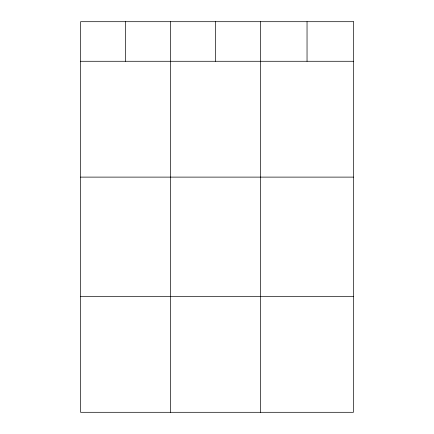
<?xml version="1.0" encoding="UTF-8"?>
<svg xmlns="http://www.w3.org/2000/svg" width="434" height="434" viewBox="0 0 434 434"><rect width="100%" height="100%" fill="white"/><g stroke="black" fill="none" stroke-linecap="round" stroke-linejoin="round"><path stroke-width="0.65" d="M80.578 61.275L353.422 61.275M80.578 177.115L353.422 177.115M80.578 296.46L353.422 296.46M307.039 21.7L307.039 61.275M260.655 21.7L260.655 412.3M215.638 21.7L215.638 61.275M170.616 21.7L170.616 412.3M125.6 21.7L125.6 61.275M353.422 21.7L80.578 21.7L80.578 412.3L353.422 412.3L353.422 21.7"/></g></svg>
